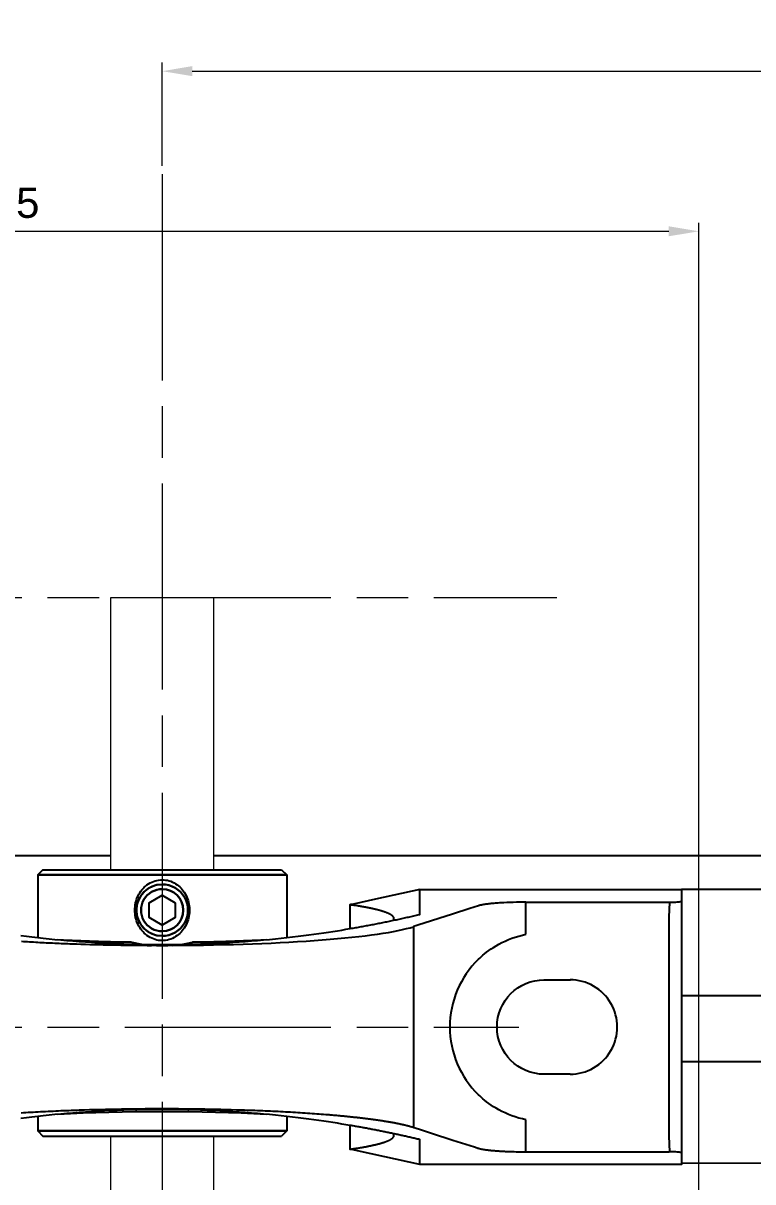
# Model space of a CAD drawing. Header units: millimetres. Extents: x 1269 to 5832, y 527 to 3540.
# Drawn here: x 4876.6 to 4961.6, y 1252.8 to 1387.6 of the extents above; entities that cross this region are included whole.
import ezdxf

# ---------------------------------------------------------------- set-up
doc = ezdxf.new("R2010")
doc.units = ezdxf.units.MM
doc.linetypes.add('ACAD_ISO08W100', pattern=[36, 24, -3, 6, -3])
doc.linetypes.add('phl_thick', pattern=[0])
doc.layers.add('AM_5', color=7, linetype='Continuous', lineweight=50)
for name, color, linetype in [('HIDDEN', 7, 'Continuous'), ('Osie', 7, 'ACAD_ISO08W100'), ('projection', 7, 'Continuous'), ('THICK', 7, 'Continuous')]:
    doc.layers.add(name, color=color, linetype=linetype)
doc.styles.get("Standard").update_dxf_attribs({"font": 'arial.ttf'})
doc.dimstyles.new('AM_ISO$0', dxfattribs={"dimtxt": 3.5, "dimasz": 3.5, "dimexe": 1, "dimexo": 1, "dimgap": 1.5, "dimtad": 1, "dimdsep": 46, "dimtxsty": 'Standard', "dimcen": 0, "dimclrd": 256, "dimclre": 256, "dimclrt": 7, "dimadec": 0, "dimazin": 2, "dimtp": 0.1, "dimtm": 0.1, "dimtfac": 0.71, "dimtdec": 3, "dimtmove": 0, "dimatfit": 3, "dimfxl": 1, "dimlwd": -1, "dimlwe": -1, "dimarcsym": 1})

# ---------------------------------------------------------------- blocks, each defined once
blk = doc.blocks.new('*D75')
at = {"layer": 'AM_5', "linetype": 'ByBlock', "lineweight": 9, "transparency": 16777216}
for p, q in [((4892.82, 1371.06), (4892.82, 1383.06)), ((5063.37, 1371.06), (5063.37, 1383.06)), ((4896.32, 1382.06), (5059.87, 1382.06))]:
    blk.add_line(p, q, dxfattribs=at)
at = {"layer": 'AM_5', "transparency": 16777216}
for points in [[(4896.32, 1382.65), (4896.32, 1381.48), (4892.82, 1382.06)], [(5059.87, 1382.65), (5059.87, 1381.48), (5063.37, 1382.06)]]:
    blk.add_solid(points, dxfattribs=at)
at = {"layer": 'Defpoints', "color": 0, "transparency": 16777216}
for p in [(5063.37, 1382.06), (4892.82, 1370.06), (5063.37, 1370.06)]:
    blk.add_point(p, dxfattribs=at)
at = {"layer": 'AM_5', "color": 7, "lineweight": 9, "transparency": 16777216, "insert": (4978.09, 1385.35), "char_height": 3.5, "attachment_point": 5}
blk.add_mtext('170.55', dxfattribs=at)
blk = doc.blocks.new('*D76')
at = {"layer": 'AM_5', "linetype": 'ByBlock', "lineweight": 9, "transparency": 16777216}
for p, q in [((4830.32, 1235.8), (4830.32, 1364.42)), ((4955.32, 1235.8), (4955.32, 1364.42)), ((4833.82, 1363.42), (4951.82, 1363.42))]:
    blk.add_line(p, q, dxfattribs=at)
at = {"layer": 'AM_5', "transparency": 16777216}
for points in [[(4833.82, 1364), (4833.82, 1362.84), (4830.32, 1363.42)], [(4951.82, 1364), (4951.82, 1362.84), (4955.32, 1363.42)]]:
    blk.add_solid(points, dxfattribs=at)
at = {"layer": 'Defpoints', "color": 0, "transparency": 16777216}
for p in [(4955.32, 1363.42), (4830.32, 1234.8), (4955.32, 1234.8)]:
    blk.add_point(p, dxfattribs=at)
at = {"layer": 'AM_5', "color": 7, "lineweight": 9, "transparency": 16777216, "insert": (4874.44, 1366.71), "char_height": 3.5, "attachment_point": 5}
blk.add_mtext('125', dxfattribs=at)

msp = doc.modelspace()

# ---------------------------------------------------------------- linework, layer by layer
at = {"linetype": 'ACAD_ISO08W100', "lineweight": 9}
for p, q in [((4816.471, 1320.789), (4938.789, 1320.789)), ((4816.471, 1270.789), (4934.374, 1270.789))]:
    msp.add_line(p, q, dxfattribs=at)
at = {"lineweight": 9}
for p, q in [((4886.817, 1289.089), (4886.817, 1320.789)), ((4886.817, 1320.789), (4898.817, 1320.789)), ((4898.817, 1289.089), (4898.817, 1320.789)), ((4886.817, 1234.797), (4886.817, 1258.089)), ((4898.817, 1234.797), (4898.817, 1258.089))]:
    msp.add_line(p, q, dxfattribs=at)
for p, q in [((5002.867, 1286.789), (4953.317, 1286.789)), ((5002.867, 1274.422), (4953.317, 1274.422)), ((5002.867, 1266.742), (4953.317, 1266.742)), ((5002.867, 1254.79), (4953.317, 1254.936))]:
    msp.add_line(p, q)
at = {"layer": 'HIDDEN'}
for points in [[(4886.817, 1288.489), (4892.817, 1288.489), (4907.317, 1288.489), (4892.817, 1288.489), (4878.317, 1288.489), (4892.817, 1288.489)], [(4898.817, 1288.489), (4892.817, 1288.489)], [(4892.817, 1258.689), (4886.817, 1258.689), (4892.817, 1258.689), (4907.317, 1258.689), (4892.817, 1258.689), (4878.317, 1258.689), (4892.817, 1258.689), (4898.817, 1258.689)]]:
    msp.add_lwpolyline(points, close=True, dxfattribs=at)
msp.add_lwpolyline([(4892.817, 1281.93, -1.0000002), (4892.817, 1286.848, 1.0000002)], format="xyb", close=True, dxfattribs=at)
for points in [[(4922.817, 1286.789), (4917.671, 1285.666), (4915.098, 1285.105), (4914.777, 1285.035), (4914.696, 1285.017), (4914.691, 1285.016), (4914.689, 1285.016), (4914.687, 1285.015), (4914.687, 1285.015), (4914.687, 1285.011), (4914.687, 1285.005), (4914.687, 1284.991), (4914.687, 1284.936), (4914.687, 1284.717), (4914.687, 1284.278), (4914.687, 1282.522), (4914.687, 1282.303), (4914.687, 1282.248), (4914.687, 1282.245), (4914.687, 1282.243), (4914.687, 1282.242), (4914.687, 1282.242), (4914.687, 1282.242), (4914.687, 1282.242), (4914.687, 1282.242), (4914.687, 1282.242), (4914.688, 1282.242), (4914.727, 1282.249), (4914.886, 1282.276), (4915.044, 1282.303), (4915.202, 1282.331), (4915.361, 1282.359), (4915.519, 1282.387), (4915.677, 1282.415), (4915.835, 1282.443), (4915.994, 1282.472), (4916.152, 1282.501), (4916.31, 1282.53), (4916.468, 1282.559), (4916.626, 1282.588), (4916.784, 1282.618), (4916.942, 1282.647), (4917.1, 1282.677), (4917.258, 1282.707), (4917.415, 1282.738), (4917.573, 1282.768), (4917.731, 1282.799), (4917.889, 1282.83), (4918.046, 1282.861), (4918.204, 1282.892), (4918.362, 1282.924), (4918.519, 1282.955), (4918.677, 1282.987), (4918.834, 1283.019), (4918.992, 1283.051), (4919.149, 1283.084), (4919.307, 1283.117), (4919.464, 1283.149), (4919.621, 1283.182), (4919.778, 1283.216), (4919.936, 1283.249), (4920.093, 1283.283), (4920.25, 1283.317), (4920.407, 1283.351), (4920.564, 1283.385), (4920.721, 1283.419), (4920.878, 1283.454), (4921.035, 1283.489), (4921.192, 1283.524), (4921.349, 1283.559), (4921.505, 1283.594), (4921.662, 1283.63), (4921.819, 1283.665), (4921.975, 1283.701), (4922.132, 1283.738), (4922.289, 1283.774), (4922.445, 1283.81), (4922.602, 1283.847), (4922.758, 1283.884), (4922.797, 1283.893), (4922.817, 1283.898), (4922.817, 1283.898), (4922.817, 1283.898), (4922.817, 1283.898), (4922.817, 1283.898), (4922.817, 1283.898), (4922.817, 1283.899), (4922.817, 1283.9), (4922.817, 1283.907), (4922.817, 1283.936), (4922.817, 1283.993), (4922.817, 1284.108), (4922.817, 1284.336), (4922.817, 1285.251), (4922.817, 1286.166), (4922.817, 1286.624), (4922.817, 1286.738), (4922.817, 1286.767), (4922.817, 1286.781), (4922.817, 1286.788), (4922.817, 1286.789), (4922.817, 1286.789), (4922.818, 1286.789), (4922.818, 1286.789), (4922.82, 1286.789), (4922.822, 1286.789), (4922.827, 1286.789), (4922.845, 1286.789), (4922.883, 1286.789), (4923.486, 1286.789), (4925.9, 1286.789), (4945.206, 1286.789), (4950.032, 1286.789), (4952.445, 1286.789), (4953.049, 1286.789), (4953.199, 1286.789), (4953.275, 1286.789), (4953.313, 1286.789), (4953.317, 1286.789), (4953.317, 1286.789), (4953.317, 1286.789), (4953.317, 1286.788), (4953.317, 1286.775), (4953.317, 1286.722), (4953.317, 1286.303), (4953.317, 1285.464)], [(4891.317, 1285.255), (4891.317, 1285.255)], [(4894.317, 1285.255), (4894.317, 1285.255)], [(4891.317, 1283.523), (4891.317, 1283.523)], [(4894.317, 1283.523), (4894.317, 1283.523)], [(4876.359, 1281.435), (4876.995, 1281.356), (4877.648, 1281.277), (4878.317, 1281.2), (4878.971, 1281.129), (4879.638, 1281.059), (4880.318, 1280.992), (4881.008, 1280.927), (4881.71, 1280.865), (4882.421, 1280.806), (4883.141, 1280.75), (4883.868, 1280.698), (4884.603, 1280.649), (4885.343, 1280.604), (4886.088, 1280.564), (4886.837, 1280.527), (4887.588, 1280.494), (4888.34, 1280.466), (4889.093, 1280.443), (4889.845, 1280.423), (4890.594, 1280.408), (4891.34, 1280.398), (4892.082, 1280.391), (4892.817, 1280.389), (4893.553, 1280.391), (4894.295, 1280.398), (4895.041, 1280.408), (4895.79, 1280.423), (4896.542, 1280.443), (4897.294, 1280.466), (4898.047, 1280.494), (4898.798, 1280.527), (4899.547, 1280.564), (4900.292, 1280.604), (4901.032, 1280.649), (4901.766, 1280.698), (4902.494, 1280.75), (4903.214, 1280.806), (4903.925, 1280.865), (4904.626, 1280.927), (4905.317, 1280.992), (4905.996, 1281.059), (4906.664, 1281.129), (4907.317, 1281.2), (4907.987, 1281.277), (4908.64, 1281.356), (4909.275, 1281.435), (4909.893, 1281.516), (4910.493, 1281.596), (4911.072, 1281.677), (4911.632, 1281.758), (4912.173, 1281.838), (4912.702, 1281.919), (4913.219, 1282), (4913.723, 1282.081), (4914.213, 1282.162), (4914.687, 1282.242)], [(4892.817, 1282.657), (4892.817, 1282.657)], [(4940.317, 1265.289), (4937.317, 1265.289), (4937.317, 1265.289)], [(4914.687, 1259.336), (4914.213, 1259.416), (4913.723, 1259.497), (4913.219, 1259.578), (4912.702, 1259.659), (4912.173, 1259.74), (4911.632, 1259.82), (4911.072, 1259.901), (4910.493, 1259.982), (4909.893, 1260.063), (4909.275, 1260.143), (4908.64, 1260.223), (4907.987, 1260.301), (4907.317, 1260.378), (4906.664, 1260.45), (4905.996, 1260.519), (4905.317, 1260.587), (4904.626, 1260.652), (4903.925, 1260.714), (4903.214, 1260.773), (4902.494, 1260.829), (4901.766, 1260.881), (4901.032, 1260.929), (4900.292, 1260.974), (4899.547, 1261.015), (4898.798, 1261.052), (4898.047, 1261.084), (4897.294, 1261.112), (4896.542, 1261.136), (4895.79, 1261.155), (4895.041, 1261.17), (4894.295, 1261.181), (4893.553, 1261.187), (4892.817, 1261.189), (4892.082, 1261.187), (4891.34, 1261.181), (4890.594, 1261.17), (4889.845, 1261.155), (4889.093, 1261.136), (4888.34, 1261.112), (4887.588, 1261.084), (4886.837, 1261.052), (4886.088, 1261.015), (4885.343, 1260.974), (4884.603, 1260.929), (4883.868, 1260.881), (4883.141, 1260.829), (4882.421, 1260.773), (4881.71, 1260.714), (4881.008, 1260.652), (4880.318, 1260.587), (4879.638, 1260.519), (4878.971, 1260.45), (4878.317, 1260.378), (4877.648, 1260.301), (4876.995, 1260.223), (4876.359, 1260.143)], [(4953.317, 1256.115), (4953.317, 1255.441), (4953.317, 1255.105), (4953.317, 1254.936), (4953.317, 1254.852), (4953.317, 1254.81), (4953.317, 1254.8), (4953.317, 1254.794), (4953.317, 1254.792), (4953.317, 1254.79), (4953.317, 1254.79), (4953.317, 1254.789), (4953.317, 1254.789), (4953.317, 1254.789), (4953.317, 1254.789), (4953.317, 1254.789), (4953.317, 1254.789), (4953.315, 1254.789), (4952.831, 1254.789), (4937.337, 1254.789), (4929.591, 1254.789), (4925.717, 1254.789), (4923.781, 1254.789), (4923.296, 1254.789), (4923.054, 1254.789), (4922.933, 1254.789), (4922.873, 1254.789), (4922.842, 1254.789), (4922.827, 1254.789), (4922.82, 1254.789), (4922.818, 1254.789), (4922.817, 1254.789), (4922.817, 1254.789), (4922.817, 1254.789), (4922.817, 1254.79), (4922.817, 1254.881), (4922.817, 1256.35), (4922.817, 1257.084), (4922.817, 1257.452), (4922.817, 1257.635), (4922.817, 1257.658), (4922.817, 1257.67), (4922.817, 1257.675), (4922.817, 1257.678), (4922.817, 1257.68), (4922.817, 1257.68), (4922.817, 1257.68), (4922.817, 1257.68), (4922.817, 1257.68), (4922.817, 1257.68), (4922.817, 1257.68), (4922.817, 1257.68), (4922.785, 1257.688), (4922.66, 1257.718), (4922.534, 1257.747), (4922.409, 1257.777), (4922.283, 1257.806), (4922.158, 1257.835), (4922.032, 1257.864), (4921.906, 1257.893), (4921.781, 1257.922), (4921.655, 1257.95), (4921.529, 1257.979), (4921.403, 1258.007), (4921.277, 1258.036), (4921.152, 1258.064), (4921.026, 1258.092), (4920.9, 1258.12), (4920.774, 1258.148), (4920.648, 1258.175), (4920.522, 1258.203), (4920.396, 1258.23), (4920.27, 1258.258), (4920.144, 1258.285), (4920.017, 1258.312), (4919.891, 1258.339), (4919.765, 1258.366), (4919.639, 1258.392), (4919.513, 1258.419), (4919.386, 1258.445), (4919.26, 1258.471), (4919.134, 1258.498), (4919.008, 1258.524), (4918.881, 1258.55), (4918.755, 1258.575), (4918.628, 1258.601), (4918.502, 1258.627), (4918.376, 1258.652), (4918.249, 1258.677), (4918.123, 1258.703), (4917.996, 1258.728), (4917.869, 1258.752), (4917.743, 1258.777), (4917.616, 1258.802), (4917.49, 1258.827), (4917.363, 1258.851), (4917.236, 1258.875), (4917.11, 1258.899), (4916.983, 1258.923), (4916.856, 1258.947), (4916.729, 1258.971), (4916.603, 1258.995), (4916.476, 1259.018), (4916.349, 1259.042), (4916.222, 1259.065), (4916.095, 1259.088), (4915.968, 1259.111), (4915.841, 1259.134), (4915.714, 1259.157), (4915.587, 1259.18), (4915.46, 1259.202), (4915.333, 1259.224), (4915.206, 1259.247), (4915.079, 1259.269), (4914.952, 1259.291), (4914.825, 1259.313), (4914.698, 1259.335), (4914.69, 1259.336), (4914.688, 1259.336), (4914.688, 1259.336), (4914.687, 1259.336), (4914.687, 1259.336), (4914.687, 1259.336), (4914.687, 1259.336), (4914.687, 1259.335), (4914.687, 1259.334), (4914.687, 1259.331), (4914.687, 1259.326), (4914.687, 1259.315), (4914.687, 1259.293), (4914.687, 1259.205), (4914.687, 1259.028), (4914.687, 1258.676), (4914.687, 1257.972), (4914.687, 1256.563)]]:
    msp.add_lwpolyline(points, dxfattribs=at)
msp.add_lwpolyline([(4937.317, 1265.289, -0.9999998), (4937.317, 1276.289), (4937.317, 1276.289), (4940.363, 1276.289)], format="xyb", dxfattribs=at)
at = {"layer": 'Osie', "linetype": 'ACAD_ISO08W100', "lineweight": 9}
msp.add_line((4892.817, 1370.065), (4892.817, 821.04), dxfattribs=at)
at = {"layer": 'projection', "color": 7, "linetype": 'phl_thick'}
for p, q in [((4792.32, 1290.742), (4886.817, 1290.742)), ((4898.817, 1290.742), (5057.367, 1290.742))]:
    msp.add_line(p, q, dxfattribs=at)
at = {"layer": 'THICK'}
for points in [[(4878.917, 1289.089), (4878.317, 1288.489)], [(4878.317, 1288.489), (4878.317, 1281.2)], [(4878.917, 1289.089), (4892.817, 1289.089), (4906.717, 1289.089)], [(4906.717, 1289.089), (4907.317, 1288.489), (4907.317, 1281.2)], [(4919.747, 1283.209), (4919.757, 1283.224), (4919.766, 1283.239), (4919.775, 1283.254), (4919.783, 1283.269), (4919.79, 1283.284), (4919.796, 1283.299), (4919.802, 1283.314), (4919.806, 1283.329), (4919.81, 1283.344), (4919.813, 1283.359), (4919.815, 1283.374), (4919.817, 1283.389), (4919.817, 1283.403), (4919.817, 1283.418), (4919.816, 1283.433), (4919.814, 1283.448), (4919.812, 1283.463), (4919.808, 1283.477), (4919.804, 1283.492), (4919.799, 1283.507), (4919.794, 1283.522), (4919.787, 1283.537), (4919.78, 1283.551), (4919.772, 1283.566), (4919.763, 1283.581), (4919.753, 1283.596), (4919.743, 1283.611), (4919.732, 1283.626), (4919.72, 1283.64), (4919.707, 1283.655), (4919.693, 1283.67), (4919.678, 1283.685), (4919.663, 1283.7), (4919.647, 1283.715), (4919.63, 1283.729), (4919.612, 1283.744), (4919.594, 1283.759), (4919.575, 1283.774), (4919.554, 1283.789), (4919.534, 1283.804), (4919.512, 1283.819), (4919.489, 1283.833), (4919.466, 1283.848), (4919.442, 1283.863), (4919.417, 1283.878), (4919.391, 1283.893), (4919.364, 1283.907), (4919.337, 1283.922), (4919.309, 1283.937), (4919.28, 1283.952), (4919.25, 1283.966), (4919.219, 1283.981), (4919.188, 1283.996), (4919.156, 1284.011), (4919.123, 1284.025), (4919.089, 1284.04), (4919.054, 1284.055), (4919.019, 1284.069), (4918.982, 1284.084), (4918.945, 1284.098), (4918.907, 1284.113), (4918.869, 1284.128), (4918.829, 1284.142), (4918.789, 1284.157), (4918.748, 1284.171), (4918.706, 1284.186), (4918.664, 1284.2), (4918.62, 1284.215), (4918.576, 1284.229), (4918.531, 1284.243), (4918.486, 1284.258), (4918.439, 1284.272), (4918.392, 1284.286), (4918.344, 1284.301), (4918.295, 1284.315), (4918.245, 1284.329), (4918.195, 1284.343), (4918.144, 1284.358), (4918.092, 1284.372), (4918.039, 1284.386), (4917.986, 1284.4), (4917.932, 1284.414), (4917.877, 1284.428), (4917.821, 1284.442), (4917.765, 1284.456), (4917.708, 1284.47), (4917.65, 1284.484), (4917.591, 1284.498), (4917.532, 1284.511), (4917.472, 1284.525), (4917.411, 1284.539), (4917.349, 1284.553), (4917.287, 1284.566), (4917.224, 1284.58), (4917.161, 1284.593), (4917.096, 1284.607), (4917.031, 1284.62), (4916.965, 1284.634), (4916.899, 1284.647), (4916.832, 1284.661), (4916.764, 1284.674), (4916.695, 1284.687), (4916.626, 1284.7), (4916.556, 1284.714), (4916.486, 1284.727), (4916.414, 1284.74), (4916.343, 1284.753), (4916.27, 1284.766), (4916.197, 1284.779), (4916.123, 1284.792), (4916.048, 1284.805), (4915.973, 1284.817), (4915.897, 1284.83), (4915.821, 1284.843), (4915.744, 1284.856), (4915.666, 1284.868), (4915.588, 1284.881), (4915.509, 1284.893), (4915.349, 1284.918), (4915.187, 1284.943), (4915.023, 1284.967), (4914.856, 1284.991), (4914.687, 1285.015)], [(4935.188, 1281.581), (4935.188, 1283.573), (4935.188, 1284.569), (4935.188, 1285.066), (4935.188, 1285.315), (4935.099, 1285.316), (4935.008, 1285.316), (4934.825, 1285.315), (4934.455, 1285.312), (4934.082, 1285.306), (4933.708, 1285.297), (4933.336, 1285.286), (4932.968, 1285.272), (4932.608, 1285.255), (4932.258, 1285.236), (4932.087, 1285.225), (4931.92, 1285.214), (4931.757, 1285.202), (4931.598, 1285.19), (4931.443, 1285.177), (4931.293, 1285.164), (4931.148, 1285.15), (4931.007, 1285.136), (4930.873, 1285.121), (4930.743, 1285.106), (4930.619, 1285.09), (4930.501, 1285.075), (4930.389, 1285.058), (4930.283, 1285.042), (4930.183, 1285.025), (4930.089, 1285.008), (4930.002, 1284.991), (4929.92, 1284.974), (4929.845, 1284.957), (4929.775, 1284.939), (4929.712, 1284.922), (4929.683, 1284.913), (4929.669, 1284.909), (4929.662, 1284.906), (4929.658, 1284.905), (4929.657, 1284.905), (4929.651, 1284.903), (4928.644, 1284.579), (4926.628, 1283.929), (4922.598, 1282.631), (4922.346, 1282.55), (4922.22, 1282.509), (4922.157, 1282.489), (4922.126, 1282.479), (4922.11, 1282.474), (4922.102, 1282.471), (4922.098, 1282.47), (4922.096, 1282.469), (4922.096, 1282.462), (4922.096, 1280.906), (4922.096, 1277.792), (4922.096, 1271.564), (4922.096, 1259.109)], [(4935.188, 1285.317), (4951.867, 1285.317)], [(4929.656, 1278.682), (4929.797, 1278.817), (4929.964, 1278.97), (4930.156, 1279.139), (4930.37, 1279.318), (4930.604, 1279.503), (4930.854, 1279.69), (4931.117, 1279.875), (4931.402, 1280.063), (4931.71, 1280.253), (4932.04, 1280.441), (4932.39, 1280.624), (4932.757, 1280.8), (4933.14, 1280.965), (4933.537, 1281.119), (4933.943, 1281.259), (4934.356, 1281.383), (4934.772, 1281.491), (4935.188, 1281.581)], [(4876.415, 1280.772), (4876.65, 1280.757), (4876.886, 1280.742), (4877.124, 1280.727), (4877.363, 1280.713), (4877.602, 1280.699), (4877.843, 1280.685), (4878.085, 1280.672), (4878.328, 1280.658), (4878.572, 1280.645), (4878.817, 1280.632), (4879.063, 1280.62), (4879.31, 1280.607), (4879.558, 1280.595), (4879.806, 1280.583), (4880.055, 1280.571), (4880.305, 1280.56), (4880.556, 1280.549), (4880.808, 1280.538), (4881.06, 1280.527), (4881.313, 1280.516), (4881.566, 1280.506), (4881.82, 1280.496), (4882.075, 1280.486), (4882.33, 1280.477), (4882.841, 1280.458), (4883.354, 1280.441), (4883.869, 1280.425), (4884.384, 1280.409), (4884.901, 1280.395), (4885.418, 1280.381), (4885.936, 1280.369), (4886.453, 1280.357), (4886.971, 1280.346), (4887.488, 1280.337), (4888.004, 1280.328), (4888.52, 1280.32), (4889.035, 1280.313), (4889.548, 1280.307), (4890.06, 1280.302), (4890.57, 1280.298), (4891.078, 1280.294), (4891.332, 1280.293), (4891.584, 1280.292)], [(4880.676, 1280.958), (4881, 1280.942), (4881.327, 1280.926), (4881.656, 1280.91), (4881.987, 1280.895), (4882.32, 1280.881), (4882.656, 1280.867), (4882.993, 1280.853), (4883.333, 1280.84), (4883.674, 1280.827), (4884.017, 1280.815), (4884.362, 1280.803), (4884.708, 1280.792), (4885.056, 1280.781), (4885.405, 1280.77), (4885.756, 1280.76), (4886.108, 1280.751), (4886.814, 1280.734), (4887.525, 1280.718), (4888.238, 1280.705), (4888.953, 1280.693), (4889.132, 1280.691), (4889.222, 1280.689), (4889.233, 1280.689), (4889.239, 1280.688), (4889.251, 1280.685), (4889.274, 1280.679), (4889.464, 1280.632), (4889.654, 1280.589), (4889.844, 1280.547), (4890.035, 1280.509), (4890.227, 1280.472), (4890.419, 1280.439), (4890.611, 1280.408)], [(4894.05, 1280.292), (4893.843, 1280.276), (4893.637, 1280.262), (4893.431, 1280.252), (4893.226, 1280.245), (4893.021, 1280.241), (4892.817, 1280.239), (4892.614, 1280.241), (4892.409, 1280.245), (4892.204, 1280.252), (4891.998, 1280.263), (4891.791, 1280.276), (4891.584, 1280.292)], [(4895.023, 1280.408), (4895.216, 1280.439), (4895.408, 1280.472), (4895.599, 1280.509), (4895.791, 1280.547), (4895.981, 1280.589), (4896.171, 1280.632), (4896.36, 1280.679), (4896.384, 1280.685), (4896.396, 1280.688), (4896.402, 1280.689), (4896.413, 1280.689), (4896.502, 1280.691), (4896.682, 1280.693), (4897.397, 1280.705), (4898.11, 1280.718), (4898.82, 1280.734), (4899.527, 1280.751), (4899.879, 1280.76), (4900.229, 1280.77), (4900.578, 1280.781), (4900.926, 1280.792), (4901.273, 1280.803), (4901.617, 1280.815), (4901.961, 1280.827), (4902.302, 1280.84), (4902.641, 1280.853), (4902.979, 1280.867), (4903.314, 1280.881), (4903.648, 1280.895), (4903.979, 1280.91), (4904.308, 1280.926), (4904.634, 1280.942), (4904.959, 1280.958)], [(4935.188, 1259.997), (4934.772, 1260.088), (4934.356, 1260.195), (4933.943, 1260.32), (4933.537, 1260.459), (4933.14, 1260.613), (4932.757, 1260.779), (4932.39, 1260.955), (4932.04, 1261.138), (4931.71, 1261.326), (4931.402, 1261.515), (4931.117, 1261.703), (4930.854, 1261.888), (4930.604, 1262.076), (4930.37, 1262.261), (4930.156, 1262.44), (4929.964, 1262.608), (4929.797, 1262.762), (4929.656, 1262.896)], [(4876.377, 1260.804), (4876.656, 1260.822), (4876.937, 1260.84), (4877.22, 1260.857), (4877.504, 1260.874), (4877.79, 1260.89), (4878.077, 1260.906), (4878.366, 1260.922), (4878.656, 1260.938), (4878.948, 1260.953), (4879.241, 1260.968), (4879.535, 1260.982), (4879.83, 1260.996), (4880.127, 1261.01), (4880.425, 1261.024), (4880.723, 1261.037), (4881.023, 1261.05), (4881.324, 1261.062), (4881.625, 1261.075), (4881.928, 1261.086), (4882.231, 1261.098), (4882.535, 1261.109), (4882.839, 1261.12), (4883.145, 1261.13), (4883.45, 1261.141), (4883.757, 1261.15), (4884.37, 1261.169), (4884.986, 1261.186), (4885.602, 1261.202), (4886.218, 1261.216), (4886.835, 1261.229), (4887.452, 1261.241), (4888.067, 1261.252), (4888.682, 1261.261), (4889.295, 1261.269), (4889.601, 1261.272), (4889.907, 1261.275), (4890.212, 1261.278), (4890.516, 1261.28), (4890.82, 1261.283), (4891.123, 1261.284), (4891.425, 1261.286), (4891.726, 1261.287), (4892.027, 1261.288), (4892.327, 1261.289), (4892.626, 1261.289), (4892.924, 1261.289), (4893.223, 1261.289), (4893.522, 1261.288), (4893.823, 1261.288), (4894.124, 1261.286), (4894.426, 1261.285), (4894.729, 1261.283), (4895.032, 1261.281), (4895.336, 1261.279), (4895.641, 1261.276), (4895.946, 1261.273), (4896.252, 1261.27), (4896.559, 1261.266), (4897.172, 1261.258), (4897.788, 1261.248), (4898.404, 1261.237), (4899.02, 1261.225), (4899.637, 1261.211), (4900.254, 1261.196), (4900.869, 1261.18), (4901.484, 1261.162), (4902.097, 1261.143), (4902.403, 1261.133), (4902.709, 1261.123), (4903.013, 1261.112), (4903.317, 1261.101), (4903.621, 1261.09), (4903.923, 1261.078), (4904.225, 1261.066), (4904.526, 1261.054), (4904.826, 1261.041), (4905.125, 1261.028), (4905.423, 1261.014), (4905.72, 1261), (4906.016, 1260.986), (4906.31, 1260.972), (4906.604, 1260.957), (4906.896, 1260.942), (4907.186, 1260.927), (4907.476, 1260.911), (4907.763, 1260.895), (4908.05, 1260.878), (4908.334, 1260.862), (4908.617, 1260.845), (4908.899, 1260.827), (4909.178, 1260.81), (4909.456, 1260.792), (4909.732, 1260.773), (4910.006, 1260.755), (4910.278, 1260.736), (4910.549, 1260.717), (4910.817, 1260.697), (4911.083, 1260.677), (4911.347, 1260.657), (4911.609, 1260.637), (4911.869, 1260.616), (4911.998, 1260.606), (4912.126, 1260.595), (4912.254, 1260.585), (4912.381, 1260.574), (4912.508, 1260.563), (4912.634, 1260.553), (4912.759, 1260.542), (4912.884, 1260.531), (4913.009, 1260.52), (4913.132, 1260.509), (4913.256, 1260.498), (4913.378, 1260.487), (4913.5, 1260.475), (4913.621, 1260.464), (4913.742, 1260.453), (4913.862, 1260.441), (4913.981, 1260.43), (4914.1, 1260.418), (4914.218, 1260.407), (4914.335, 1260.395), (4914.452, 1260.383), (4914.568, 1260.372), (4914.683, 1260.36), (4914.798, 1260.348), (4914.912, 1260.336), (4915.025, 1260.324), (4915.138, 1260.312), (4915.25, 1260.3), (4915.361, 1260.288), (4915.471, 1260.276), (4915.581, 1260.263), (4915.69, 1260.251), (4915.799, 1260.239), (4915.907, 1260.226), (4916.014, 1260.214), (4916.12, 1260.201), (4916.226, 1260.189), (4916.331, 1260.176), (4916.435, 1260.163), (4916.538, 1260.151), (4916.641, 1260.138), (4916.743, 1260.125), (4916.844, 1260.112), (4916.944, 1260.099), (4917.044, 1260.086), (4917.143, 1260.073), (4917.241, 1260.06), (4917.339, 1260.047), (4917.436, 1260.034), (4917.532, 1260.021), (4917.627, 1260.008), (4917.721, 1259.995), (4917.815, 1259.981), (4917.908, 1259.968), (4918, 1259.955), (4918.092, 1259.941), (4918.182, 1259.928), (4918.272, 1259.914), (4918.361, 1259.901), (4918.45, 1259.887), (4918.537, 1259.874), (4918.624, 1259.86), (4918.71, 1259.846), (4918.795, 1259.833), (4918.879, 1259.819), (4918.963, 1259.805), (4919.046, 1259.792), (4919.128, 1259.778), (4919.209, 1259.764), (4919.29, 1259.75), (4919.369, 1259.736), (4919.448, 1259.722), (4919.527, 1259.709), (4919.604, 1259.695), (4919.68, 1259.681), (4919.756, 1259.667), (4919.831, 1259.653), (4919.905, 1259.639), (4919.979, 1259.625), (4920.051, 1259.61), (4920.123, 1259.596), (4920.194, 1259.582), (4920.264, 1259.568), (4920.334, 1259.554), (4920.402, 1259.54), (4920.47, 1259.526), (4920.537, 1259.511), (4920.603, 1259.497), (4920.669, 1259.483), (4920.734, 1259.469), (4920.797, 1259.454), (4920.861, 1259.44), (4920.923, 1259.426), (4920.984, 1259.411), (4921.045, 1259.397), (4921.105, 1259.383), (4921.164, 1259.368), (4921.223, 1259.354), (4921.28, 1259.34), (4921.337, 1259.325), (4921.393, 1259.311), (4921.448, 1259.297), (4921.503, 1259.282), (4921.556, 1259.268), (4921.609, 1259.253), (4921.661, 1259.239), (4921.713, 1259.225), (4921.763, 1259.21), (4921.813, 1259.196), (4921.862, 1259.181), (4921.91, 1259.167), (4921.958, 1259.152), (4922.004, 1259.138), (4922.05, 1259.124), (4922.096, 1259.109), (4922.135, 1259.096), (4922.292, 1259.046), (4922.92, 1258.844), (4924.176, 1258.439), (4926.687, 1257.63), (4929.199, 1256.821), (4929.513, 1256.72), (4929.592, 1256.695), (4929.631, 1256.682), (4929.65, 1256.676), (4929.655, 1256.674), (4929.656, 1256.674), (4929.656, 1256.674), (4929.657, 1256.674), (4929.659, 1256.673), (4929.676, 1256.667), (4929.694, 1256.662), (4929.713, 1256.656), (4929.732, 1256.651), (4929.751, 1256.646), (4929.772, 1256.64), (4929.792, 1256.635), (4929.814, 1256.629), (4929.836, 1256.624), (4929.858, 1256.618), (4929.882, 1256.613), (4929.905, 1256.608), (4929.93, 1256.602), (4929.955, 1256.597), (4929.98, 1256.591), (4930.007, 1256.586), (4930.033, 1256.581), (4930.061, 1256.575), (4930.089, 1256.57), (4930.117, 1256.565), (4930.146, 1256.56), (4930.176, 1256.554), (4930.207, 1256.549), (4930.238, 1256.544), (4930.269, 1256.539), (4930.301, 1256.534), (4930.334, 1256.528), (4930.367, 1256.523), (4930.401, 1256.518), (4930.436, 1256.513), (4930.471, 1256.508), (4930.506, 1256.503), (4930.543, 1256.498), (4930.579, 1256.493), (4930.617, 1256.488), (4930.655, 1256.483), (4930.732, 1256.474), (4930.812, 1256.464), (4930.894, 1256.455), (4930.978, 1256.446), (4931.064, 1256.437), (4931.152, 1256.428), (4931.242, 1256.419), (4931.334, 1256.411), (4931.428, 1256.402), (4931.524, 1256.394), (4931.621, 1256.386), (4931.72, 1256.379), (4931.821, 1256.371), (4931.923, 1256.364), (4932.027, 1256.357), (4932.132, 1256.35), (4932.238, 1256.344), (4932.346, 1256.337), (4932.455, 1256.331), (4932.565, 1256.326), (4932.676, 1256.32), (4932.787, 1256.315), (4932.9, 1256.31), (4933.013, 1256.305), (4933.128, 1256.3), (4933.242, 1256.296), (4933.357, 1256.292), (4933.589, 1256.285), (4933.822, 1256.278), (4934.055, 1256.273), (4934.287, 1256.269), (4934.519, 1256.266), (4934.75, 1256.264), (4934.865, 1256.263), (4934.979, 1256.262), (4935.092, 1256.262), (4935.149, 1256.262), (4935.177, 1256.262), (4935.184, 1256.262), (4935.187, 1256.262), (4935.198, 1256.262), (4935.241, 1256.262), (4940.783, 1256.262), (4951.867, 1256.262)], [(4878.317, 1260.378), (4878.317, 1258.689)], [(4907.317, 1260.378), (4907.317, 1258.689), (4906.717, 1258.089)], [(4935.188, 1256.262), (4935.188, 1259.997)], [(4878.317, 1258.689), (4878.917, 1258.089), (4892.817, 1258.089), (4906.717, 1258.089)], [(4922.817, 1254.789), (4915.911, 1256.296), (4915.048, 1256.485), (4914.832, 1256.532), (4914.724, 1256.555), (4914.697, 1256.561), (4914.69, 1256.563), (4914.689, 1256.563), (4914.688, 1256.563), (4914.687, 1256.563), (4914.688, 1256.563), (4914.695, 1256.564), (4914.721, 1256.568), (4914.823, 1256.582), (4914.925, 1256.597), (4915.026, 1256.612), (4915.126, 1256.627), (4915.225, 1256.641), (4915.324, 1256.656), (4915.421, 1256.672), (4915.518, 1256.687), (4915.614, 1256.702), (4915.709, 1256.717), (4915.803, 1256.732), (4915.896, 1256.748), (4915.988, 1256.763), (4916.079, 1256.779), (4916.169, 1256.795), (4916.258, 1256.81), (4916.346, 1256.826), (4916.433, 1256.842), (4916.52, 1256.858), (4916.605, 1256.874), (4916.689, 1256.89), (4916.773, 1256.906), (4916.855, 1256.922), (4916.936, 1256.939), (4917.016, 1256.955), (4917.096, 1256.971), (4917.174, 1256.988), (4917.251, 1257.004), (4917.327, 1257.021), (4917.402, 1257.038), (4917.476, 1257.054), (4917.549, 1257.071), (4917.62, 1257.088), (4917.691, 1257.105), (4917.761, 1257.122), (4917.829, 1257.138), (4917.897, 1257.155), (4917.963, 1257.173), (4918.028, 1257.19), (4918.092, 1257.207), (4918.155, 1257.224), (4918.217, 1257.241), (4918.278, 1257.258), (4918.337, 1257.276), (4918.396, 1257.293), (4918.453, 1257.311), (4918.509, 1257.328), (4918.564, 1257.345), (4918.618, 1257.363), (4918.67, 1257.381), (4918.722, 1257.398), (4918.772, 1257.416), (4918.821, 1257.433), (4918.87, 1257.451), (4918.916, 1257.469), (4918.962, 1257.486), (4919.006, 1257.504), (4919.05, 1257.522), (4919.092, 1257.54), (4919.133, 1257.558), (4919.173, 1257.576), (4919.211, 1257.593), (4919.249, 1257.611), (4919.285, 1257.629), (4919.32, 1257.647), (4919.354, 1257.665), (4919.386, 1257.683), (4919.418, 1257.701), (4919.448, 1257.719), (4919.477, 1257.737), (4919.505, 1257.755), (4919.531, 1257.773), (4919.557, 1257.791), (4919.581, 1257.809), (4919.604, 1257.827), (4919.626, 1257.845), (4919.647, 1257.863), (4919.666, 1257.881), (4919.684, 1257.899), (4919.701, 1257.918), (4919.717, 1257.936), (4919.732, 1257.954), (4919.746, 1257.972), (4919.758, 1257.99), (4919.769, 1258.008), (4919.779, 1258.026), (4919.788, 1258.044), (4919.796, 1258.062), (4919.802, 1258.08), (4919.808, 1258.098), (4919.812, 1258.116), (4919.815, 1258.134), (4919.817, 1258.152), (4919.817, 1258.169), (4919.817, 1258.188), (4919.815, 1258.206), (4919.812, 1258.224), (4919.808, 1258.242), (4919.803, 1258.26), (4919.797, 1258.279), (4919.789, 1258.297), (4919.78, 1258.315), (4919.77, 1258.333), (4919.759, 1258.351), (4919.747, 1258.369)]]:
    msp.add_lwpolyline(points, dxfattribs=at)
for points in [[(4892.612, 1280.855), (4892.406, 1280.878), (4892.2, 1280.916), (4891.995, 1280.969), (4891.794, 1281.037), (4891.597, 1281.12), (4891.407, 1281.216), (4891.223, 1281.326), (4891.048, 1281.447), (4890.883, 1281.579), (4890.728, 1281.72), (4890.584, 1281.868), (4890.451, 1282.023), (4890.326, 1282.186), (4890.209, 1282.36), (4890.101, 1282.543), (4890.002, 1282.734), (4889.915, 1282.932), (4889.839, 1283.135), (4889.774, 1283.342), (4889.722, 1283.552), (4889.681, 1283.763), (4889.653, 1283.974), (4889.636, 1284.183), (4889.631, 1284.389), (4889.636, 1284.595), (4889.653, 1284.804), (4889.681, 1285.015), (4889.722, 1285.226), (4889.774, 1285.436), (4889.839, 1285.644), (4889.915, 1285.847), (4890.002, 1286.044), (4890.101, 1286.235), (4890.209, 1286.418), (4890.326, 1286.592), (4890.451, 1286.756), (4890.584, 1286.91), (4890.728, 1287.058), (4890.883, 1287.199), (4891.048, 1287.331), (4891.223, 1287.453), (4891.407, 1287.562), (4891.597, 1287.659), (4891.794, 1287.741), (4891.995, 1287.81), (4892.2, 1287.863), (4892.406, 1287.901), (4892.612, 1287.923), (4892.817, 1287.93), (4893.018, 1287.923), (4893.221, 1287.902), (4893.423, 1287.865), (4893.624, 1287.814), (4893.821, 1287.749), (4894.015, 1287.669), (4894.202, 1287.576), (4894.383, 1287.471), (4894.556, 1287.354), (4894.72, 1287.226), (4894.874, 1287.089), (4895.018, 1286.946), (4895.151, 1286.796), (4895.275, 1286.638), (4895.392, 1286.47), (4895.501, 1286.293), (4895.601, 1286.109), (4895.69, 1285.917), (4895.769, 1285.72), (4895.837, 1285.518), (4895.893, 1285.313), (4895.938, 1285.106), (4895.971, 1284.899), (4895.992, 1284.693), (4896.003, 1284.49), (4896.003, 1284.289), (4895.992, 1284.085), (4895.971, 1283.879), (4895.938, 1283.672), (4895.893, 1283.465), (4895.837, 1283.26), (4895.769, 1283.059), (4895.69, 1282.861), (4895.601, 1282.67), (4895.501, 1282.485), (4895.392, 1282.308), (4895.275, 1282.14), (4895.151, 1281.983), (4895.018, 1281.833), (4894.874, 1281.689), (4894.72, 1281.552), (4894.556, 1281.425), (4894.383, 1281.308), (4894.202, 1281.202), (4894.015, 1281.109), (4893.821, 1281.03), (4893.624, 1280.964), (4893.423, 1280.913), (4893.221, 1280.877), (4893.018, 1280.855), (4892.817, 1280.848)], [(4894.317, 1285.255), (4894.317, 1283.523), (4892.817, 1282.657), (4891.317, 1283.523), (4891.317, 1285.255), (4892.817, 1286.121), (4892.817, 1286.121)], [(4953.317, 1285.464), (4953.317, 1281.783), (4953.317, 1278.103), (4953.317, 1274.422), (4953.317, 1270.742), (4953.317, 1267.061), (4953.317, 1263.381), (4953.317, 1259.7), (4953.317, 1256.115), (4953.307, 1256.132), (4953.276, 1256.149), (4953.223, 1256.167), (4953.146, 1256.184), (4953.046, 1256.2), (4952.924, 1256.215), (4952.784, 1256.229), (4952.629, 1256.24), (4952.464, 1256.249), (4952.292, 1256.255), (4952.12, 1256.26), (4951.95, 1256.262), (4951.867, 1258.084), (4951.867, 1261.727), (4951.867, 1265.371), (4951.867, 1269.014), (4951.867, 1272.658), (4951.867, 1276.302), (4951.867, 1279.945), (4951.867, 1283.589), (4951.954, 1285.317), (4952.124, 1285.319), (4952.297, 1285.323), (4952.468, 1285.33), (4952.633, 1285.339), (4952.788, 1285.35), (4952.928, 1285.363), (4953.049, 1285.378), (4953.148, 1285.395), (4953.224, 1285.412), (4953.277, 1285.429), (4953.308, 1285.447)]]:
    msp.add_lwpolyline(points, close=True, dxfattribs=at)
for points in [[(4892.817, 1281.389, -1.0000002), (4892.817, 1287.389, 0.9999998), (4892.817, 1281.389)], [(4940.317, 1265.289, 1.0000002), (4940.317, 1276.289)]]:
    msp.add_lwpolyline(points, format="xyb", dxfattribs=at)
for points in [[(4892.817, 1281.389, 1.0000002), (4892.817, 1287.389, -1.0000002)], [(4892.817, 1281.93, 0.9999998), (4892.817, 1286.848, -0.9999998)]]:
    msp.add_lwpolyline(points, format="xyb", close=True, dxfattribs=at)
for centre, major_axis, ratio, start_param, end_param in [((4892.817, 1283.407), (30.7, 0), 0.1015625, -1.5306239, -0.3054326), ((4937.317, 1270.789), (11, 0), 1, 2.3412869, 3.9418984), ((4892.817, 1258.171), (27, 0), 0.1015625, 1.1043959, 2.0371968)]:
    msp.add_ellipse(centre, major_axis=major_axis, ratio=ratio, start_param=start_param, end_param=end_param, dxfattribs=at)

# ---------------------------------------------------------------- dimensions: what is measured, and where the dimension line sits
at = {"layer": 'AM_5', "lineweight": 9}
dim = msp.add_linear_dim(base=(5063.367, 1382.065), p1=(4892.817, 1370.065), p2=(5063.367, 1370.065), dimstyle='AM_ISO$0', override={"dimpost": '', "dimlwd": 9, "dimlwe": 9}, dxfattribs=at)
dim.commit()
dim.dimension.update_dxf_attribs({"geometry": '*D75', "text_midpoint": (4978.092, 1385.352)})
dim = msp.add_linear_dim(base=(4955.317, 1363.421), p1=(4830.319, 1234.797), p2=(4955.317, 1234.797), dimstyle='AM_ISO$0', override={"dimlwd": 9, "dimlwe": 9}, dxfattribs=at)
dim.commit()
dim.dimension.update_dxf_attribs({"geometry": '*D76', "text_midpoint": (4874.438, 1363.421), "dimtype": 160})

doc.saveas('drawing.dxf')
